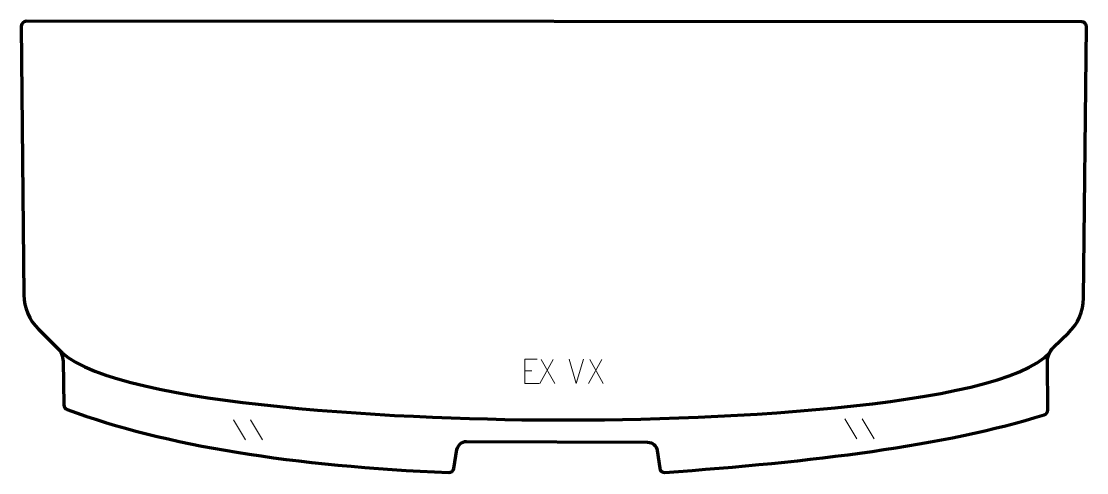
# Model space of a CAD drawing. Header units: millimetres. Extents: x -548 to 548, y -232 to 232.
import ezdxf

# ---------------------------------------------------------------- set-up
doc = ezdxf.new("R2010")
doc.units = ezdxf.units.MM
doc.header["$MEASUREMENT"] = 0
for name, color, linetype in [('layer 1', 7, 'Continuous'), ('layer 2', 7, 'Continuous'), ('layer 3', 7, 'Continuous')]:
    doc.layers.add(name, color=color, linetype=linetype)

msp = doc.modelspace()

# ---------------------------------------------------------------- linework, layer by layer
at = {"layer": 'layer 1', "color": 250, "lineweight": 9}
msp.add_open_spline([(-17.258, -115.4915), (-17.258, -115.4915), (-30.1319, -115.4915), (-30.1319, -115.4915), (-30.1319, -115.4915), (-30.1319, -115.4915), (-30.1319, -140.4451), (-30.1319, -140.4451), (-30.1319, -140.4451), (-30.1319, -140.4451), (-15.2661, -140.4451), (-15.2661, -140.4451)], degree=3, knots=[0, 0, 0, 0, 0.25, 0.25, 0.25, 0.25, 0.5, 0.5, 0.5, 0.5, 1, 1, 1, 1], dxfattribs=at)
for points in [[(-0.7646, -115.6), (-0.7646, -115.6), (-14.5052, -140.4958), (-14.5052, -140.4958)], [(-13.0506, -115.6), (-13.0506, -115.6), (0.69, -140.5535), (0.69, -140.5535)], [(22.8875, -140.2563), (22.8875, -140.2563), (15.5657, -115.3027), (15.5657, -115.3027)], [(30.2094, -115.3027), (30.2094, -115.3027), (22.8876, -140.2563), (22.8876, -140.2563)], [(49.2354, -115.6), (49.2354, -115.6), (35.4948, -140.4958), (35.4948, -140.4958)], [(36.9494, -115.6), (36.9494, -115.6), (50.69, -140.5535), (50.69, -140.5535)], [(-30.1319, -127.3712), (-30.1319, -127.3712), (-22.9638, -127.3712), (-22.9638, -127.3712)], [(-329.7877, -177.6654), (-329.7877, -177.6654), (-317.4234, -198.2097), (-317.4234, -198.2097)], [(-312.0578, -177.6654), (-312.0578, -177.6654), (-299.6935, -198.2097), (-299.6935, -198.2097)], [(299.1281, -176.8734), (299.1281, -176.8734), (311.4924, -197.4177), (311.4924, -197.4177)], [(316.858, -176.8734), (316.858, -176.8734), (329.2223, -197.4177), (329.2223, -197.4177)]]:
    msp.add_open_spline(points, degree=3, dxfattribs=at)
at = {"layer": 'layer 2', "color": 230, "lineweight": 200}
msp.add_open_spline([(-542.9355, 232), (-542.9355, 232), (542.9414, 231.3742), (542.9414, 231.3742), (542.9414, 231.3742), (545.7238, 231.3724), (547.9699, 229.0984), (547.9382, 226.315), (547.9382, 226.315), (547.9382, 226.315), (544.7618, -52.7537), (544.7618, -52.7537), (544.7618, -52.7537), (544.6083, -66.2044), (539.0464, -79.0265), (529.3305, -88.3261), (529.3305, -88.3261), (529.3305, -88.3261), (513.796, -103.1942), (513.796, -103.1942), (513.796, -103.1942), (509.8272, -106.9933), (507.5948, -112.2578), (507.6227, -117.7527), (507.6227, -117.7527), (507.6227, -117.7527), (507.876, -167.6922), (507.876, -167.6922), (507.876, -167.6922), (507.8873, -169.8904), (506.4621, -171.8342), (504.3662, -172.4932), (504.3662, -172.4932), (401.9824, -204.6813), (264.2226, -221.04), (114.0564, -231.8474), (114.0564, -231.8474), (111.4413, -232.0357), (109.1232, -230.1688), (108.7478, -227.5731), (108.7478, -227.5731), (108.7478, -227.5731), (106.1214, -209.3916), (106.1214, -209.3916), (106.1214, -209.3916), (105.4123, -204.4863), (101.2202, -200.8396), (96.2658, -200.8191), (96.2658, -200.8191), (96.2658, -200.8191), (-89.9258, -200.048), (-89.9258, -200.048), (-89.9258, -200.048), (-94.8407, -200.0279), (-99.0419, -203.5835), (-99.8357, -208.4356), (-99.8357, -208.4356), (-99.8357, -208.4356), (-103.0047, -227.8052), (-103.0047, -227.8052), (-103.0047, -227.8052), (-103.4128, -230.3018), (-105.6216, -232.1024), (-108.1478, -231.9955), (-108.1478, -231.9955), (-266.8407, -225.2635), (-399.7585, -204.6997), (-500.914, -167.0901), (-500.914, -167.0901), (-502.8367, -166.3757), (-504.1208, -164.5504), (-504.1592, -162.4994), (-504.1592, -162.4994), (-504.1592, -162.4994), (-504.9964, -117.5216), (-504.9964, -117.5216), (-504.9964, -117.5216), (-505.0937, -112.2906), (-507.2351, -107.3066), (-510.9615, -103.6363), (-510.9615, -103.6363), (-510.9615, -103.6363), (-530.4306, -84.461), (-530.4306, -84.461), (-530.4306, -84.461), (-539.8607, -75.1731), (-545.2257, -62.5239), (-545.3499, -49.2859), (-545.3499, -49.2859), (-545.3499, -49.2859), (-547.9382, 226.9511), (-547.9382, 226.9511), (-547.9382, 226.9511), (-547.9643, 229.7331), (-545.7164, 232.0014), (-542.9355, 232)], degree=3, knots=[0, 0, 0, 0, 0.04, 0.04, 0.04, 0.04, 0.08, 0.08, 0.08, 0.08, 0.12, 0.12, 0.12, 0.12, 0.16, 0.16, 0.16, 0.16, 0.2, 0.2, 0.2, 0.2, 0.24, 0.24, 0.24, 0.24, 0.28, 0.28, 0.28, 0.28, 0.32, 0.32, 0.32, 0.32, 0.36, 0.36, 0.36, 0.36, 0.4, 0.4, 0.4, 0.4, 0.44, 0.44, 0.44, 0.44, 0.48, 0.48, 0.48, 0.48, 0.52, 0.52, 0.52, 0.52, 0.56, 0.56, 0.56, 0.56, 0.6, 0.6, 0.6, 0.6, 0.64, 0.64, 0.64, 0.64, 0.68, 0.68, 0.68, 0.68, 0.72, 0.72, 0.72, 0.72, 0.76, 0.76, 0.76, 0.76, 0.8, 0.8, 0.8, 0.8, 0.84, 0.84, 0.84, 0.84, 0.88, 0.88, 0.88, 0.88, 0.92, 0.92, 0.92, 0.92, 1, 1, 1, 1], dxfattribs=at)
at = {"layer": 'layer 3', "color": 142, "lineweight": 200}
msp.add_open_spline([(-510.9614, -103.6363), (-464.6646, -161.1673), (-168.4347, -177.3239), (0.0002, -177.8964), (0.0002, -177.8964), (173.2536, -178.4856), (478.4205, -163.5588), (513.796, -103.1943)], degree=3, knots=[0, 0, 0, 0, 0.333333333, 0.333333333, 0.333333333, 0.333333333, 1, 1, 1, 1], dxfattribs=at)

doc.saveas('drawing.dxf')
